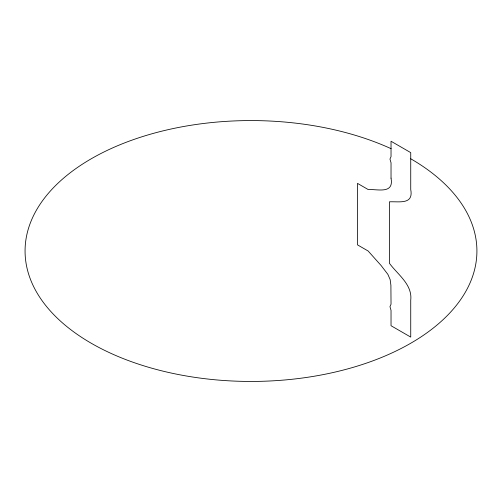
<?xml version="1.0" encoding="UTF-8"?>
<svg xmlns="http://www.w3.org/2000/svg" width="502" height="502" viewBox="0 0 502 502"><rect width="100%" height="100%" fill="white"/><g stroke="black" fill="none" stroke-linecap="round" stroke-linejoin="round"><path stroke-width="0.75" d="M410.736 158.776A225.919 130.432 0 0 1 317.873 375.596A225.919 130.432 0 0 1 28.89 227.117A225.919 130.432 0 0 1 391.108 148.692M391.033 178.147C394.108 194.261 377.95 189.128 368.135 189.518L357.487 183.374L357.487 244.857L368.135 251.006L381.15 265.564L387.87 274.356L390.161 279.62L390.901 285.28L391.033 304.193L389.966 306.653L391.033 310.343L391.033 325.716L410.736 337.093L410.736 300.196C412.556 284.515 397.64 274.512 389.433 263.305L389.433 201.817C399.429 201.358 413.673 204.847 410.736 189.518L410.736 152.627L391.033 141.25L391.033 156.624L389.96 159.078L391.033 162.773L391.033 178.147"/></g></svg>
